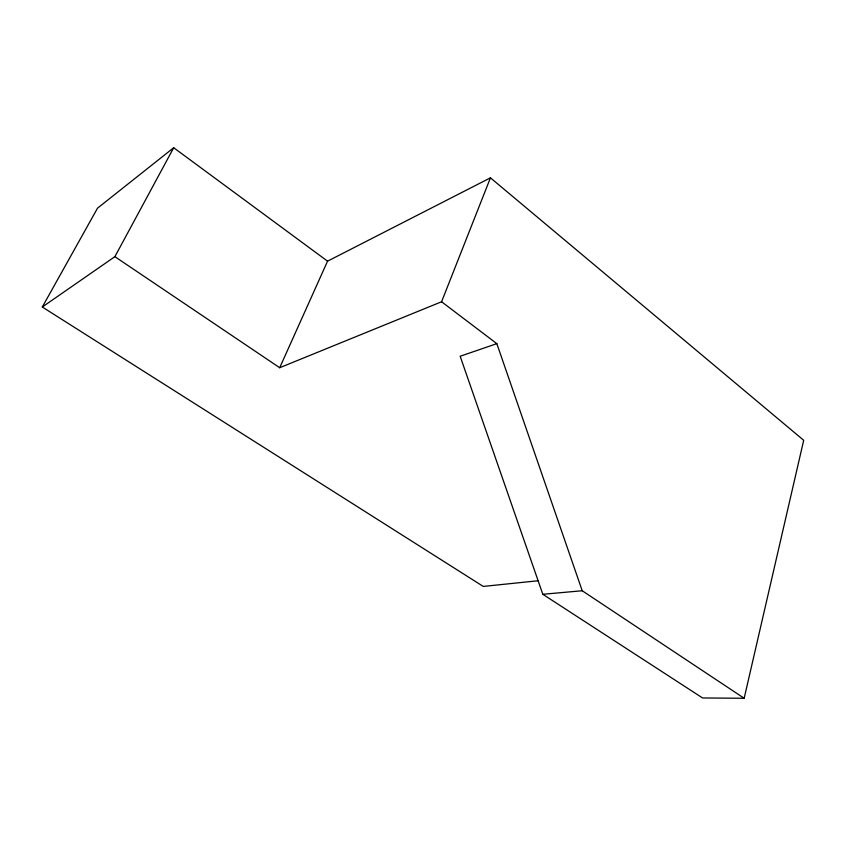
<?xml version="1.0" encoding="UTF-8"?>
<svg xmlns="http://www.w3.org/2000/svg" width="846" height="846" viewBox="0 0 846 846"><rect width="100%" height="100%" fill="white"/><g stroke="black" fill="none" stroke-linecap="round" stroke-linejoin="round"><path stroke-width="1.27" d="M744.163 698.267L582.217 590.751L496.835 343.656L460.161 356.251L542.815 594.294L702.571 697.961L744.163 698.267L803.7 440.29L490.447 177.829L327.561 261.171L279.698 367.724L114.887 256.666L42.3 307.003L483.256 586.426L538.342 580.737M279.698 367.724L441.58 301.758L490.447 177.829M114.887 256.666L173.705 147.733L327.561 261.171M42.3 307.003L97.523 208.169L173.705 147.733M542.815 594.294L582.217 590.751M441.58 301.758L496.835 343.656"/></g></svg>
